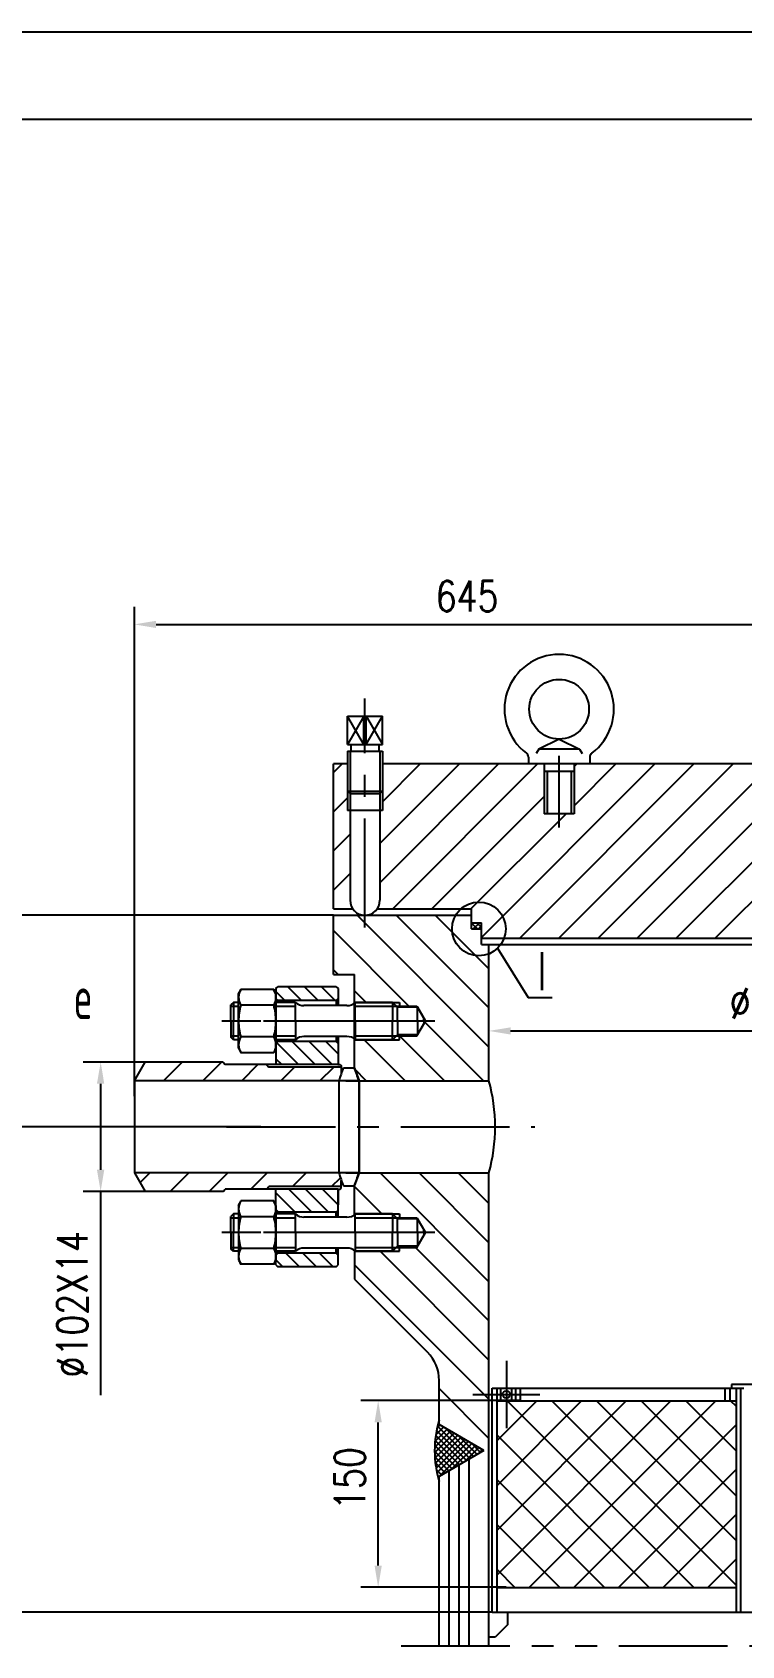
# Model space of a CAD drawing. Header units: millimetres. Extents: x -175 to 3983, y -70 to 5817.
# Drawn here: x 540 to 1111, y 4521 to 5817 of the extents above; entities that cross this region are included whole.
import ezdxf

# ---------------------------------------------------------------- set-up
doc = ezdxf.new("R2010")
doc.units = ezdxf.units.MM
doc.header["$LTSCALE"] = 70
for name, pattern in [('CENTER', [2, 1.25, -0.25, 0.25, -0.25]), ('DASHED', [0.75, 0.5, -0.25]), ('PHANTOM', [2.5, 1.25, -0.25, 0.25, -0.25, 0.25, -0.25])]:
    doc.linetypes.add(name, pattern=pattern)
for name, color, linetype in [('1', 7, 'Continuous'), ('1轮廓实线层', 7, 'Continuous'), ('2细线层', 4, 'Continuous'), ('3中心线层', 1, 'CENTER'), ('4虚线层', 6, 'DASHED'), ('5剖面线层', 2, 'Continuous'), ('6文字层', 3, 'Continuous'), ('7标注层', 4, 'Continuous'), ('9双点划线层', 6, 'PHANTOM'), ('图框层', 7, 'Continuous')]:
    doc.layers.add(name, color=color, linetype=linetype)
doc.styles.add('PC_TEXTSTYLE', font='isocp.shx', dxfattribs={"width": 0.8, "bigfont": 'hzfs.shx'})
doc.styles.add('TH_GBDIM', font='romans.shx', dxfattribs={"width": 0.8, "bigfont": 'gbcbig.shx'})
doc.dimstyles.new('TH_GBDIM', dxfattribs={"dimscale": 7, "dimtxt": 3.5, "dimasz": 2.5, "dimexe": 2, "dimexo": 0, "dimgap": 1.5, "dimtad": 1, "dimdec": 1, "dimzin": 0, "dimdsep": 46, "dimtxsty": 'TH_GBDIM', "dimcen": 2.5, "dimclrd": 130, "dimclre": 130, "dimclrt": 3, "dimadec": 0, "dimazin": 0, "dimtfac": 0.714286, "dimtdec": 1, "dimtmove": 0, "dimatfit": 3, "dimfxl": 0, "dimtzin": 0, "dimlwd": -1, "dimlwe": -1, "dimarcsym": 0})

# ---------------------------------------------------------------- blocks, each defined once
blk = doc.blocks.new('*D6')
at = {"layer": '7标注层', "color": 130}
for p, q in [((782.3, 5107.7), (499.1, 5107.7)), ((513.1, 4955.2), (513.1, 5090.2)), ((723.9, 4937.7), (499.1, 4937.7))]:
    blk.add_line(p, q, dxfattribs=at)
for points in [[(510.2, 5090.2), (516, 5090.2), (513.1, 5107.7)], [(510.2, 4955.2), (516, 4955.2), (513.1, 4937.7)]]:
    blk.add_solid(points, dxfattribs=at)
at = {"layer": 'Defpoints', "color": 0}
for p in [(513.1, 5107.7), (782.3, 5107.7), (723.9, 4937.7)]:
    blk.add_point(p, dxfattribs=at)
at = {"layer": '7标注层', "color": 3, "insert": (490.3, 5012.7), "char_height": 24.5, "attachment_point": 5, "rotation": 90, "style": 'TH_GBDIM'}
blk.add_mtext('170{}{}', dxfattribs=at)
blk = doc.blocks.new('*D26')
at = {"layer": '7标注层', "color": 130}
for p, q in [((907.3, 5005.7), (907.3, 5028.7)), ((1407.3, 5005.7), (1407.3, 5028.7)), ((924.8, 5014.7), (1389.8, 5014.7))]:
    blk.add_line(p, q, dxfattribs=at)
for points in [[(924.8, 5017.6), (924.8, 5011.8), (907.3, 5014.7)], [(1389.8, 5017.6), (1389.8, 5011.8), (1407.3, 5014.7)]]:
    blk.add_solid(points, dxfattribs=at)
at = {"layer": 'Defpoints', "color": 0}
for p in [(907.3, 5005.7), (1407.3, 5014.7), (1407.3, 5005.7)]:
    blk.add_point(p, dxfattribs=at)
at = {"layer": '7标注层', "color": 3, "insert": (1157.3, 5045.6), "char_height": 24.5, "attachment_point": 5, "style": 'TH_GBDIM'}
blk.add_mtext('%%c500{}{\\H0.7143x;\\S+0.5^  0;}', dxfattribs=at)
blk = doc.blocks.new('*D49')
at = {"layer": '7标注层', "color": 130}
for p, q in [((622.3, 4962.2), (622.3, 5355.3)), ((1157.3, 5246.7), (1157.3, 5355.3)), ((639.8, 5341.3), (1139.8, 5341.3))]:
    blk.add_line(p, q, dxfattribs=at)
for points in [[(639.8, 5344.2), (639.8, 5338.4), (622.3, 5341.3)], [(1139.8, 5344.2), (1139.8, 5338.4), (1157.3, 5341.3)]]:
    blk.add_solid(points, dxfattribs=at)
at = {"layer": 'Defpoints', "color": 0}
for p in [(1157.3, 5341.3), (1157.3, 5246.7), (622.3, 4962.2)]:
    blk.add_point(p, dxfattribs=at)
at = {"layer": '7标注层', "color": 3, "insert": (889.8, 5364), "char_height": 24.5, "attachment_point": 5, "style": 'TH_GBDIM'}
blk.add_mtext('645{}{}', dxfattribs=at)
blk = doc.blocks.new('*D55')
at = {"layer": '7标注层', "color": 130}
for p, q in [((932.8, 4717.7), (804.3, 4717.7)), ((818.3, 4585.2), (818.3, 4700.2)), ((921.3, 4567.7), (804.3, 4567.7))]:
    blk.add_line(p, q, dxfattribs=at)
for points in [[(815.4, 4700.2), (821.2, 4700.2), (818.3, 4717.7)], [(815.4, 4585.2), (821.2, 4585.2), (818.3, 4567.7)]]:
    blk.add_solid(points, dxfattribs=at)
at = {"layer": 'Defpoints', "color": 0}
for p in [(818.3, 4717.7), (932.8, 4717.7), (921.3, 4567.7)]:
    blk.add_point(p, dxfattribs=at)
at = {"layer": '7标注层', "color": 3, "insert": (795.5, 4655.1), "char_height": 24.5, "attachment_point": 5, "rotation": 90, "style": 'TH_GBDIM'}
blk.add_mtext('150{}{}', dxfattribs=at)
blk = doc.blocks.new('*D61')
at = {"layer": '7标注层', "color": 130}
for p, q in [((662.3, 4989.7), (581.2, 4989.7)), ((595.2, 4972.2), (595.2, 4903.2)), ((656.5, 4885.7), (581.2, 4885.7)), ((595.2, 4885.7), (595.2, 4722.1))]:
    blk.add_line(p, q, dxfattribs=at)
for points in [[(592.2, 4972.2), (598.1, 4972.2), (595.2, 4989.7)], [(592.2, 4903.2), (598.1, 4903.2), (595.2, 4885.7)]]:
    blk.add_solid(points, dxfattribs=at)
at = {"layer": 'Defpoints', "color": 0}
for p in [(595.2, 4989.7), (662.3, 4989.7), (656.5, 4885.7)]:
    blk.add_point(p, dxfattribs=at)
at = {"layer": '7标注层', "color": 3, "insert": (572.4, 4795.1), "char_height": 24.5, "attachment_point": 5, "rotation": 90, "style": 'TH_GBDIM'}
blk.add_mtext('%%c102X14{}{}', dxfattribs=at)
blk = doc.blocks.new('*D63')
at = {"layer": '7标注层', "color": 130}
for p, q in [((513.1, 4937.7), (499.1, 4937.7)), ((513.1, 4920.2), (513.1, 4565.2)), ((907.3, 4547.7), (499.1, 4547.7))]:
    blk.add_line(p, q, dxfattribs=at)
for points in [[(510.2, 4920.2), (516, 4920.2), (513.1, 4937.7)], [(510.2, 4565.2), (516, 4565.2), (513.1, 4547.7)]]:
    blk.add_solid(points, dxfattribs=at)
at = {"layer": 'Defpoints', "color": 0}
for p in [(513.1, 4937.7), (513.1, 4547.7), (907.3, 4547.7)]:
    blk.add_point(p, dxfattribs=at)
at = {"layer": '7标注层', "color": 3, "insert": (490.3, 4699.6), "char_height": 24.5, "attachment_point": 5, "rotation": 90, "style": 'TH_GBDIM'}
blk.add_mtext('390{}{}', dxfattribs=at)

msp = doc.modelspace()

# ---------------------------------------------------------------- hatches: boundary and pattern name
at = {"layer": '5剖面线层'}
h = msp.add_hatch(dxfattribs=at)
h.set_pattern_fill('ANSI31', color=256, scale=7, style=0)
h.set_pattern_definition([(45, (128.597, 10.96), (-15.71545, 15.71545), [])])
h.paths.add_polyline_path([(1532.34, 5229.16), (1509.64, 5229.16, -0.0202427), (1507.42, 5229.16), (1505.34, 5229.16), (1502.34, 5226.16), (1502.34, 5115.66), (1505.34, 5112.66), (1532.34, 5112.66)])
h.paths.add_polyline_path([(1442.34, 5226.16), (1439.34, 5229.16), (1437.25, 5229.16, -0.0202427), (1435.03, 5229.16), (1362.9, 5229.16), (1362.9, 5189.16), (1338.9, 5189.16), (1338.9, 5229.16), (1326.2, 5229.16), (1157.34, 5229.16), (1157.34, 5089.16), (1413.34, 5089.16), (1413.34, 5096.66), (1413.34, 5101.66), (1421.34, 5101.66), (1421.34, 5112.66), (1439.34, 5112.66), (1442.34, 5115.66)])
h.paths.add_polyline_path([(1157.34, 5229.16), (975.78, 5229.16), (975.78, 5189.16), (951.78, 5189.16), (951.78, 5229.16), (939.08, 5229.16), (821.68, 5229.16), (821.68, 5207.32), (821.68, 5191.69), (819.68, 5191.69), (819.68, 5119.66, -0.1569773), (817.43, 5112.66), (893.34, 5112.66), (893.34, 5101.66), (901.34, 5101.66), (901.34, 5096.66), (901.34, 5089.16), (1157.34, 5089.16)])
h.paths.add_polyline_path([(795.68, 5191.69), (793.68, 5191.69), (793.68, 5207.32), (793.68, 5229.16), (782.34, 5229.16), (782.34, 5112.66), (797.94, 5112.66, -0.1569773), (795.68, 5119.66)])
h = msp.add_hatch(dxfattribs=at)
h.set_pattern_fill('ANSI31', color=256, scale=7, angle=90, style=0)
h.paths.add_polyline_path([(1407.34, 4709.2, -0.3116065), (1447.34, 4702.26), (1447.34, 4733.9, -0.1989124), (1456.71, 4756.53), (1522.34, 4822.16), (1522.34, 4867.96), (1522.22, 4868.16), (1498.99, 4868.16), (1494.34, 4868.16), (1494.34, 4870.56), (1481.99, 4870.56), (1481.99, 4871.16), (1476.79, 4880.16), (1477.99, 4882.23), (1481.99, 4889.16), (1482.34, 4889.76), (1494.34, 4889.76), (1494.34, 4892.16), (1522.22, 4892.16), (1522.34, 4892.36), (1522.34, 4913.66), (1521.7, 4915.41, -0.000153), (1521.68, 4915.45), (1520.7, 4918.16), (1412.34, 4918.16), (1412.34, 4908.16), (1409.34, 4908.16), (1409.34, 4875.16), (1407.34, 4875.16)])
h.paths.add_polyline_path([(1407.34, 5000.16), (1409.34, 5000.16), (1409.34, 4967.16), (1412.34, 4967.16), (1412.34, 4957.16), (1520.7, 4957.16), (1521.68, 4959.87, -0.000153), (1521.7, 4959.91), (1522.34, 4961.66), (1522.34, 4962.66), (1522.34, 4982.96), (1522.22, 4983.16), (1494.34, 4983.16), (1494.34, 4985.56), (1481.99, 4985.56), (1481.99, 4986.16), (1476.79, 4995.16), (1472.34, 4995.16), (1472.34, 4997.49), (1447.8, 5011.66), (1447.8, 5031.66), (1444.34, 5031.66), (1444.34, 5036.77), (1444.34, 5107.66), (1421.34, 5107.66), (1421.34, 5096.66), (1413.34, 5096.66), (1413.34, 5084.16), (1407.34, 5084.16)])
h.paths.add_polyline_path([(1532.34, 5107.66), (1500.34, 5107.66), (1500.34, 5036.77), (1500.34, 5031.66), (1496.87, 5031.66), (1496.87, 5011.66), (1484.92, 5004.76), (1494.34, 5004.76), (1494.34, 5007.16), (1522.22, 5007.16), (1522.34, 5007.36), (1522.34, 5030.16), (1532.34, 5030.16)])
h.paths.add_polyline_path([(877.69, 5096.66, -0.1344146), (880.7, 5107.66), (782.34, 5107.66), (782.34, 5060.16), (799.34, 5060.16), (799.34, 5037.66), (829.91, 5037.66), (835.34, 5037.66), (835.34, 5034.66), (849.34, 5034.66), (856.26, 5022.66), (854.91, 5020.32), (849.91, 5011.66), (849.34, 5010.66), (835.34, 5010.66), (835.34, 5007.66), (799.34, 5007.66), (799.34, 4984.66), (800.25, 4982.16, -0.000153), (800.27, 4982.08), (802.97, 4974.66), (907.34, 4974.66), (907.34, 5038.24), (907.34, 5076.62, -0.5311288)])
h.paths.add_polyline_path([(907.34, 4900.66), (802.97, 4900.66), (800.27, 4893.23, -0.000153), (800.25, 4893.16), (799.34, 4890.66), (799.34, 4867.66), (835.34, 4867.66), (835.34, 4864.66), (849.34, 4864.66), (856.26, 4852.66), (854.91, 4850.32), (849.34, 4840.66), (835.34, 4840.66), (835.34, 4837.66), (799.34, 4837.66), (799.34, 4815.16), (857.96, 4756.53, -0.1989124), (867.34, 4733.9), (867.34, 4698.44), (903.34, 4677.66), (907.34, 4677.66)])
h.paths.add_polyline_path([(893.34, 5096.66), (893.34, 5107.66), (880.7, 5107.66, 0.1344146), (877.69, 5096.66, 0.5311288), (907.34, 5076.62), (907.34, 5084.16), (901.34, 5084.16), (901.34, 5096.66)], flags=16)
h.paths.add_polyline_path([(1414.72, 4818), (1414.72, 4878.78), (1451.47, 4878.78), (1451.47, 4818)], flags=24)
h = msp.add_hatch(dxfattribs=at)
h.set_pattern_fill('ANSI37', color=256, style=0)
h.set_pattern_definition([(45, (128.597, 10.9602), (-2.245064, 2.245064), []), (135, (128.597, 10.9602), (-2.245064, -2.245064), [])])
h.paths.add_polyline_path([(1421.34, 5101.66), (1413.34, 5101.66), (1413.34, 5096.66), (1421.34, 5096.66)])
h.paths.add_polyline_path([(901.34, 5101.66), (893.34, 5101.66), (893.34, 5096.66), (901.34, 5096.66)])
h = msp.add_hatch(dxfattribs=at)
h.set_pattern_fill('ANSI31', color=256, scale=3, angle=-90, style=0)
h.set_pattern_definition([(315, (1240.061, 6993.898), (6.735192, 6.735192), [])])
h.paths.add_polyline_path([(784.61, 4869.16), (786.11, 4870.66), (786.11, 4887.06), (785.76, 4887.66), (736.45, 4887.66), (736.11, 4887.06), (736.11, 4870.66), (737.61, 4869.16)])
h.paths.add_polyline_path([(737.61, 4836.16), (736.11, 4834.66), (736.11, 4830.81), (736.11, 4826.66), (737.61, 4825.16), (784.61, 4825.16), (786.11, 4826.66), (786.11, 4834.66), (784.61, 4836.16)])
h.paths.add_polyline_path([(737.61, 5006.16), (736.11, 5004.66), (736.11, 4988.26), (736.45, 4987.66), (785.76, 4987.66), (786.11, 4988.26), (786.11, 5004.66), (784.61, 5006.16)])
h.paths.add_polyline_path([(784.61, 5039.16), (786.11, 5040.66), (786.11, 5048.66), (784.61, 5050.16), (737.61, 5050.16), (736.11, 5048.66), (736.11, 5040.66), (737.61, 5039.16)])
h = msp.add_hatch(dxfattribs=at)
h.set_pattern_fill('ANSI31', color=256, scale=7, style=0)
h.set_pattern_definition([(45, (0, 148.543), (-15.71545, 15.71545), [])])
h.paths.add_polyline_path([(786.72, 4974.66, -0.0121103), (788.66, 4980.65), (788.66, 4985.66), (737.61, 4985.66), (730.39, 4985.66), (728.61, 4987.66), (695.39, 4987.66), (693.6, 4989.66), (631, 4989.66), (622.34, 4974.66)])
h.paths.add_polyline_path([(622.34, 4900.66), (631, 4885.66), (693.6, 4885.66), (695.39, 4887.66), (728.61, 4887.66), (730.39, 4889.66), (788.66, 4889.66), (788.66, 4894.67, -0.0121103), (786.72, 4900.66)])
h = msp.add_hatch(dxfattribs=at)
h.set_pattern_fill('ANSI37', color=256, scale=8, style=0)
h.paths.add_polyline_path([(1400.84, 4648.2), (1400.84, 4705.32, 0.2357564), (1386.58, 4676.76, 0.2357564)])
h.paths.add_polyline_path([(1400.84, 4567.66), (1400.84, 4648.2, -0.2357564), (1386.58, 4676.76, -0.1575921), (1393.34, 4697.67), (1393.34, 4717.66), (1208.34, 4717.66), (1208.34, 4567.66)])
h.paths.add_polyline_path([(1106.34, 4567.66), (1106.34, 4717.66), (913.84, 4717.66), (913.84, 4567.66)])
h = msp.add_hatch(dxfattribs=at)
h.set_pattern_fill('ANSI37', color=256, style=0)
h.paths.add_polyline_path([(867.34, 4698.44), (867.34, 4702.26, 0.1476914), (867.34, 4652.71), (867.34, 4656.87), (903.34, 4677.66)])

# ---------------------------------------------------------------- linework, layer by layer
for p, q in [((793.68, 5244.87), (793.68, 5267.54)), ((806.68, 5267.54), (793.68, 5244.87)), ((806.68, 5244.87), (793.68, 5267.54)), ((806.68, 5244.87), (806.68, 5267.54)), ((808.68, 5244.87), (808.68, 5267.54)), ((808.68, 5244.87), (821.68, 5267.54)), ((808.68, 5267.54), (821.68, 5244.87)), ((821.68, 5244.87), (821.68, 5267.54)), ((782.34, 5112.66), (782.34, 5229.16)), ((793.68, 5229.16), (782.34, 5229.16)), ((1157.34, 5229.16), (821.68, 5229.16)), ((782.34, 5112.66), (797.94, 5112.66)), ((782.34, 5060.16), (782.34, 5107.66)), ((782.34, 5107.66), (893.34, 5107.66)), ((817.43, 5112.66), (893.34, 5112.66)), ((893.34, 5096.66), (893.34, 5112.66)), ((893.34, 5101.66), (901.34, 5101.66)), ((893.34, 5096.66), (901.34, 5096.66)), ((901.34, 5096.66), (901.34, 5101.66)), ((901.34, 5084.16), (901.34, 5096.66)), ((901.34, 5089.16), (1157.34, 5089.16)), ((901.34, 5084.16), (1157.34, 5084.16)), ((907.34, 4974.66), (907.34, 5084.16)), ((914.27, 5081.11), (938.87, 5041.48)), ((782.34, 5060.16), (799.34, 5060.16)), ((799.34, 4984.58), (799.34, 5060.16)), ((736.11, 5048.66), (737.61, 5050.16)), ((736.11, 5048.66), (736.11, 4987.66)), ((784.61, 5050.16), (737.61, 5050.16)), ((784.61, 5050.16), (786.11, 5048.66)), ((786.11, 5048.66), (786.11, 5035.06)), ((701.91, 5037.66), (699.91, 5035.66)), ((699.91, 5022.66), (699.91, 5035.66)), ((701.91, 5037.66), (701.91, 5022.66)), ((706.11, 5037.66), (701.91, 5037.66)), ((737.61, 5039.16), (736.11, 5040.66)), ((751.91, 5037.66), (736.11, 5037.66)), ((784.61, 5039.16), (737.61, 5039.16)), ((737.61, 5039.16), (737.61, 5037.66)), ((751.91, 5022.66), (751.91, 5037.66)), ((793.19, 5035.06), (758.64, 5035.06)), ((784.61, 5039.16), (786.11, 5040.66)), ((784.61, 5039.16), (784.61, 5035.06)), ((799.37, 5037.2), (799.34, 5037.26)), ((799.91, 5022.66), (799.91, 5037.66)), ((829.91, 5037.66), (799.91, 5037.66)), ((833.91, 5033.66), (829.91, 5037.66)), ((829.91, 5037.66), (829.91, 5022.66)), ((832.91, 5034.66), (849.34, 5034.66)), ((849.91, 5033.66), (833.91, 5033.66)), ((833.91, 5022.66), (833.91, 5033.66)), ((835.34, 5037.66), (835.34, 5033.66)), ((849.34, 5034.66), (849.34, 5033.66)), ((849.34, 5034.66), (856.26, 5022.66)), ((849.91, 5033.66), (854.91, 5025)), ((849.91, 5022.66), (849.91, 5033.66)), ((907.34, 4974.66), (907.34, 5038.24)), ((938.87, 5041.48), (958.08, 5041.48)), ((699.91, 5022.66), (699.91, 5009.66)), ((701.91, 5007.66), (701.91, 5022.66)), ((751.91, 5022.66), (751.91, 5007.66)), ((799.91, 5022.66), (799.91, 5007.66)), ((829.91, 5007.66), (829.91, 5022.66)), ((833.91, 5022.66), (833.91, 5011.66)), ((849.34, 5010.66), (856.26, 5022.66)), ((849.91, 5022.66), (849.91, 5011.66)), ((849.91, 5011.66), (854.91, 5020.32)), ((854.91, 5022.66), (854.91, 5025)), ((854.91, 5022.66), (854.91, 5020.32)), ((701.91, 5007.66), (699.91, 5009.66)), ((706.11, 5007.66), (701.91, 5007.66)), ((751.91, 5007.66), (736.11, 5007.66)), ((737.61, 5006.16), (736.11, 5004.66)), ((737.61, 5007.66), (737.61, 5006.16)), ((784.61, 5006.16), (737.61, 5006.16)), ((793.19, 5010.26), (758.64, 5010.26)), ((784.61, 5010.26), (784.61, 5006.16)), ((784.61, 5006.16), (786.11, 5004.66)), ((786.11, 5010.26), (786.11, 4987.66)), ((799.37, 5008.12), (799.34, 5008.06)), ((829.91, 5007.66), (799.91, 5007.66)), ((833.91, 5011.66), (829.91, 5007.66)), ((832.91, 5010.66), (849.34, 5010.66)), ((849.91, 5011.66), (833.91, 5011.66)), ((835.34, 5007.66), (835.34, 5011.66)), ((849.34, 5010.66), (849.34, 5011.66)), ((622.34, 4974.66), (631, 4989.66)), ((693.6, 4989.66), (631, 4989.66)), ((693.6, 4989.66), (695.39, 4987.66)), ((736.45, 4987.66), (695.39, 4987.66)), ((728.61, 4987.66), (730.39, 4985.66)), ((736.11, 4987.66), (736.11, 4988.26)), ((736.45, 4987.66), (736.11, 4988.26)), ((785.76, 4987.66), (736.45, 4987.66)), ((785.76, 4987.66), (786.11, 4988.26)), ((785.76, 4987.66), (787.86, 4987.66)), ((787.86, 4987.66), (788.66, 4986.8)), ((788.66, 4986.8), (788.66, 4980.65)), ((790.33, 4985.16), (799.11, 4985.16)), ((799.34, 4984.66), (802.97, 4974.66)), ((622.34, 4974.66), (622.34, 4900.66)), ((786.72, 4974.66), (622.34, 4974.66)), ((786.72, 4974.66), (786.72, 4900.66)), ((802.72, 4974.66), (786.72, 4974.66)), ((792.34, 4974.66), (907.34, 4974.66)), ((802.72, 4974.66), (802.72, 4900.66)), ((802.72, 4974.66), (802.72, 4900.66)), ((802.97, 4974.66), (802.97, 4900.66)), ((622.34, 4900.66), (631, 4885.66)), ((786.72, 4900.66), (622.34, 4900.66)), ((802.72, 4900.66), (786.72, 4900.66)), ((792.34, 4900.66), (907.34, 4900.66)), ((802.97, 4900.66), (799.34, 4890.66)), ((907.34, 4520.78), (907.34, 4900.66)), ((693.6, 4885.66), (695.39, 4887.66)), ((736.45, 4887.66), (695.39, 4887.66)), ((728.61, 4887.66), (730.39, 4889.66)), ((736.45, 4887.66), (736.11, 4887.06)), ((736.11, 4826.66), (736.11, 4887.66)), ((736.45, 4887.66), (736.11, 4887.06)), ((785.76, 4887.66), (786.11, 4887.06)), ((785.76, 4887.66), (787.86, 4887.66)), ((785.76, 4887.66), (786.11, 4887.06)), ((786.11, 4887.66), (786.11, 4875.01)), ((786.11, 4865.06), (786.11, 4887.66)), ((787.86, 4887.66), (788.66, 4888.52)), ((788.66, 4888.52), (788.66, 4894.67)), ((790.33, 4890.16), (799.11, 4890.16)), ((799.34, 4867.17), (799.34, 4890.74)), ((693.6, 4885.66), (631, 4885.66)), ((701.91, 4867.66), (699.91, 4865.66)), ((699.91, 4852.66), (699.91, 4865.66)), ((706.11, 4867.66), (701.91, 4867.66)), ((701.91, 4867.66), (701.91, 4852.66)), ((737.61, 4869.16), (736.11, 4870.66)), ((751.91, 4867.66), (736.11, 4867.66)), ((784.61, 4869.16), (737.61, 4869.16)), ((737.61, 4867.66), (737.61, 4869.16)), ((751.91, 4852.66), (751.91, 4867.66)), ((793.19, 4865.06), (758.64, 4865.06)), ((784.61, 4869.16), (786.11, 4870.66)), ((784.61, 4865.06), (784.61, 4869.16)), ((799.37, 4867.2), (799.34, 4867.26)), ((829.91, 4867.66), (799.91, 4867.66)), ((799.91, 4852.66), (799.91, 4867.66)), ((833.91, 4863.66), (829.91, 4867.66)), ((829.91, 4867.66), (829.91, 4852.66)), ((832.91, 4864.66), (849.34, 4864.66)), ((833.91, 4852.66), (833.91, 4863.66)), ((849.91, 4863.66), (833.91, 4863.66)), ((835.34, 4867.66), (835.34, 4863.66)), ((849.34, 4864.66), (856.26, 4852.66)), ((849.34, 4864.66), (849.34, 4863.66)), ((849.91, 4863.66), (854.91, 4855)), ((849.91, 4852.66), (849.91, 4863.66)), ((699.91, 4852.66), (699.91, 4839.66)), ((701.91, 4837.66), (701.91, 4852.66)), ((751.91, 4852.66), (751.91, 4837.66)), ((799.91, 4852.66), (799.91, 4837.66)), ((829.91, 4837.66), (829.91, 4852.66)), ((833.91, 4852.66), (833.91, 4841.66)), ((849.34, 4840.66), (856.26, 4852.66)), ((849.91, 4852.66), (849.91, 4841.66)), ((849.91, 4841.66), (854.91, 4850.32)), ((854.91, 4852.66), (854.91, 4855)), ((854.91, 4852.66), (854.91, 4850.32)), ((701.91, 4837.66), (699.91, 4839.66)), ((706.11, 4837.66), (701.91, 4837.66)), ((751.91, 4837.66), (736.11, 4837.66)), ((737.61, 4836.16), (736.11, 4834.66)), ((737.61, 4836.16), (737.61, 4837.66)), ((784.61, 4836.16), (737.61, 4836.16)), ((793.19, 4840.26), (758.64, 4840.26)), ((784.61, 4836.16), (784.61, 4840.26)), ((784.61, 4836.16), (786.11, 4834.66)), ((786.11, 4826.66), (786.11, 4840.26)), ((799.34, 4838.14), (799.34, 4815.16)), ((799.37, 4838.12), (799.34, 4838.06)), ((829.91, 4837.66), (799.91, 4837.66)), ((833.91, 4841.66), (829.91, 4837.66)), ((832.91, 4840.66), (849.34, 4840.66)), ((849.91, 4841.66), (833.91, 4841.66)), ((835.34, 4837.66), (835.34, 4841.66)), ((849.34, 4840.66), (849.34, 4841.66)), ((736.11, 4826.66), (737.61, 4825.16)), ((784.61, 4825.16), (737.61, 4825.16)), ((784.61, 4825.16), (786.11, 4826.66)), ((799.34, 4815.16), (857.96, 4756.53)), ((867.34, 4698.44), (867.34, 4733.9)), ((1102.34, 4730.66), (1102.34, 4727.66)), ((1141.34, 4730.66), (1102.34, 4730.66)), ((903.34, 4677.66), (867.34, 4698.44)), ((903.34, 4677.66), (867.34, 4656.87)), ((891.34, 4520.78), (891.34, 4670.73)), ((867.34, 4520.78), (867.34, 4656.87)), ((875.34, 4520.78), (875.34, 4661.49)), ((883.34, 4520.78), (883.34, 4666.11))]:
    msp.add_line(p, q)
msp.add_circle((899.28, 5096.66), 21.6)
for centre, radius, start, end in [((758.64, 5045.06), 10, 227.73142, 270), ((793.19, 5045.06), 10, 270, 312.26858), ((758.64, 5000.26), 10, 90, 132.26858), ((793.19, 5000.26), 10, 47.73142, 90), ((911.35, 4937.66), 130, 158.56875, 163.46414), ((678.1, 4937.66), 130, 16.53586, 21.43125), ((678.1, 4937.66), 130, 16.53586, 21.43125), ((773.51, 4937.66), 138.84, 344.54449, 15.45551), ((911.35, 4937.66), 130, 196.53586, 201.43125), ((678.1, 4937.66), 130, 338.56875, 343.46414), ((678.1, 4937.66), 130, 338.56875, 343.46414), ((758.64, 4875.06), 10, 227.73142, 270), ((793.19, 4875.06), 10, 270, 312.26858), ((758.64, 4830.26), 10, 90, 132.26858), ((793.19, 4830.26), 10, 47.73142, 90), ((835.34, 4733.9), 32, 360, 45), ((949.38, 4677.48), 85.7, 163.19728, 196.80272)]:
    msp.add_arc(centre, radius, start, end)
at = {"layer": '1'}
msp.add_line((922.34, 4547.66), (922.34, 4537.66), dxfattribs=at)
at = {"layer": '1轮廓实线层'}
for p, q in [((793.68, 5267.54), (821.68, 5267.54)), ((793.68, 5244.87), (821.68, 5244.87)), ((793.68, 5239.54), (821.68, 5239.54)), ((793.68, 5239.54), (793.68, 5207.32)), ((796.35, 5244.87), (796.35, 5239.54)), ((819.02, 5239.54), (819.02, 5244.87)), ((821.68, 5239.54), (821.68, 5207.32)), ((947.33, 5241.15), (945.35, 5237.59)), ((963.78, 5249.16), (947.33, 5241.15)), ((980.23, 5241.15), (947.33, 5241.15)), ((963.78, 5249.16), (980.23, 5241.15)), ((980.23, 5241.15), (982.2, 5237.59)), ((939.08, 5234.71), (939.08, 5229.16)), ((988.48, 5229.16), (939.08, 5229.16)), ((951.78, 5229.16), (951.78, 5189.16)), ((975.78, 5229.16), (975.78, 5189.16)), ((988.48, 5234.71), (988.48, 5229.16)), ((975.78, 5223.16), (951.78, 5223.16)), ((793.68, 5207.32), (821.68, 5207.32)), ((793.68, 5207.32), (795.68, 5205.32)), ((795.68, 5205.32), (795.68, 5119.66)), ((795.68, 5205.32), (819.68, 5205.32)), ((819.68, 5205.32), (821.68, 5207.32)), ((819.68, 5205.32), (819.68, 5119.66)), ((975.78, 5189.16), (951.78, 5189.16)), ((706.11, 5044.51), (708.17, 5048.08)), ((706.11, 5000.81), (706.11, 5044.51)), ((734.32, 5048.08), (707.9, 5048.08)), ((736.11, 5044.51), (734.05, 5048.08)), ((736.11, 5000.81), (736.11, 5044.51)), ((734.32, 5035.37), (707.9, 5035.37)), ((734.32, 5009.95), (707.9, 5009.95)), ((706.11, 5000.81), (708.17, 4997.23)), ((734.32, 4997.23), (707.9, 4997.23)), ((736.11, 5000.81), (734.05, 4997.23)), ((706.11, 4874.51), (708.17, 4878.08)), ((706.11, 4874.51), (706.11, 4830.81)), ((734.32, 4878.08), (707.9, 4878.08)), ((736.11, 4874.51), (734.05, 4878.08)), ((736.11, 4874.51), (736.11, 4830.81)), ((734.32, 4865.37), (707.9, 4865.37)), ((734.32, 4839.95), (707.9, 4839.95)), ((706.11, 4830.81), (708.17, 4827.23)), ((734.32, 4827.23), (707.9, 4827.23)), ((736.11, 4830.81), (734.05, 4827.23)), ((909.84, 4727.66), (1112.34, 4727.66)), ((909.84, 4547.66), (909.84, 4727.66)), ((913.84, 4547.66), (913.84, 4727.66)), ((916.84, 4717.66), (916.84, 4727.66)), ((928.84, 4717.66), (928.84, 4727.66)), ((932.84, 4717.66), (932.84, 4727.66)), ((1097.34, 4717.66), (1097.34, 4727.66)), ((1101.34, 4717.66), (1101.34, 4727.66)), ((1106.34, 4547.66), (1106.34, 4727.66)), ((1109.84, 4547.66), (1109.84, 4727.66)), ((913.84, 4717.66), (1106.34, 4717.66)), ((913.84, 4567.66), (1106.34, 4567.66)), ((909.84, 4547.66), (907.34, 4547.66)), ((909.84, 4547.66), (1141.34, 4547.66)), ((922.34, 4537.66), (912.34, 4527.66)), ((912.34, 4527.66), (907.34, 4527.66))]:
    msp.add_line(p, q, dxfattribs=at)
at = {"layer": '1轮廓实线层', "ltscale": 0.25}
msp.add_line((821.68, 5191.69), (793.68, 5191.69), dxfattribs=at)
at = {"layer": '1轮廓实线层'}
for centre, radius in [((963.78, 5273.16), 24), ((921.34, 4722.66), 3)]:
    msp.add_circle(centre, radius, dxfattribs=at)
for centre, radius, start, end in [((963.78, 5273.16), 44, 306.69207, 233.30793), ((935.12, 5234.71), 3.95, 0, 53.30793), ((992.43, 5234.71), 3.95, 126.69207, 180), ((807.68, 5119.66), 12, 180, 0), ((718.28, 5041.73), 12.17, 148.51082, 211.48918), ((723.94, 5041.73), 12.17, 328.51082, 31.48918), ((752.1, 5022.66), 45.99, 163.95249, 180), ((690.12, 5022.66), 45.99, 0, 16.04751), ((752.1, 5022.66), 45.99, 180, 196.04751), ((690.12, 5022.66), 45.99, 343.95249, 0), ((718.28, 5003.59), 12.17, 148.51082, 211.48918), ((723.94, 5003.59), 12.17, 328.51082, 31.48918), ((718.28, 4871.73), 12.17, 148.51082, 211.48918), ((723.94, 4871.73), 12.17, 328.51082, 31.48918), ((752.1, 4852.66), 45.99, 163.95249, 180), ((690.12, 4852.66), 45.99, 0, 16.04751), ((752.1, 4852.66), 45.99, 180, 196.04751), ((690.12, 4852.66), 45.99, 343.95249, 0), ((718.28, 4833.59), 12.17, 148.51082, 211.48918), ((723.94, 4833.59), 12.17, 328.51082, 31.48918)]:
    msp.add_arc(centre, radius, start, end, dxfattribs=at)
at = {"layer": '2细线层'}
for p, q in [((3983, 5817), (-175, 5817)), ((795.68, 5239.54), (795.68, 5205.32)), ((819.68, 5239.54), (819.68, 5205.32)), ((954.18, 5223.16), (954.18, 5189.16)), ((973.38, 5223.16), (973.38, 5189.16)), ((793.68, 5207.32), (793.68, 5191.69)), ((821.68, 5207.32), (821.68, 5191.69)), ((699.91, 5034.66), (706.11, 5034.66)), ((736.11, 5034.66), (751.91, 5034.66)), ((799.34, 5037.66), (835.34, 5037.66)), ((799.91, 5034.66), (832.91, 5034.66)), ((854.91, 5025), (856.26, 5022.66)), ((854.91, 5020.32), (856.26, 5022.66)), ((699.91, 5010.66), (706.11, 5010.66)), ((736.11, 5010.66), (751.91, 5010.66)), ((799.34, 5007.66), (835.34, 5007.66)), ((799.91, 5010.66), (832.91, 5010.66)), ((737.61, 4985.66), (730.39, 4985.66)), ((788.66, 4985.66), (737.61, 4985.66)), ((788.66, 4889.66), (730.39, 4889.66)), ((785.76, 4887.66), (736.45, 4887.66)), ((699.91, 4864.66), (706.11, 4864.66)), ((736.11, 4864.66), (751.91, 4864.66)), ((799.34, 4867.66), (835.34, 4867.66)), ((799.91, 4864.66), (832.91, 4864.66)), ((854.91, 4855), (856.26, 4852.66)), ((854.91, 4850.32), (856.26, 4852.66)), ((699.91, 4840.66), (706.11, 4840.66)), ((736.11, 4840.66), (751.91, 4840.66)), ((799.34, 4837.66), (835.34, 4837.66)), ((799.91, 4840.66), (832.91, 4840.66))]:
    msp.add_line(p, q, dxfattribs=at)
at = {"layer": '3中心线层'}
for p, q in [((807.68, 5097.82), (807.68, 5281.9)), ((963.78, 5178.13), (963.78, 5235.82)), ((863.97, 5022.66), (692.64, 5022.66)), ((795.49, 5022.66), (726.04, 5022.66)), ((696.4, 4937.66), (944.18, 4937.66)), ((863.97, 4852.66), (692.64, 4852.66)), ((795.49, 4852.66), (726.04, 4852.66)), ((921.34, 4749.66), (921.34, 4695.66)), ((894.34, 4722.66), (948.34, 4722.66))]:
    msp.add_line(p, q, dxfattribs=at)
at = {"layer": '4虚线层'}
msp.add_line((925.84, 4717.66), (925.84, 4727.66), dxfattribs=at)
at = {"layer": '9双点划线层'}
msp.add_line((836.75, 4520.78), (1477.92, 4520.78), dxfattribs=at)
at = {"layer": '图框层'}
msp.add_line((3913, 5747), (0, 5747), dxfattribs=at)

# ---------------------------------------------------------------- texts
at = {"layer": '6文字层', "style": 'PC_TEXTSTYLE', "width": 0.667}
for s, p in [('Ⅰ', (938.39, 5043.98)), ('e', (573.45, 5024.22))]:
    msp.add_text(s, height=35, dxfattribs=at).set_placement(p)

# ---------------------------------------------------------------- dimensions: what is measured, and where the dimension line sits
at = {"layer": '7标注层'}
dim = msp.add_linear_dim(base=(1157.34, 5341.28), p1=(622.34, 4962.2), p2=(1157.34, 5246.65), text='645{}{}', dimstyle='TH_GBDIM', override={"dimgap": 1.5, "dimtad": 1, "dimjust": 0, "dimdec": 0, "dimlfac": 1, "dimse1": 0, "dimse2": 0, "dimsd1": 0, "dimsd2": 0}, dxfattribs=at)
dim.commit()
dim.dimension.update_dxf_attribs({"geometry": '*D49', "text_midpoint": (889.84, 5364.03)})
for base, p1, p2, angle, text, picture, middle in [((513.08, 5107.66), (723.92, 4937.66), (782.34, 5107.66), 90, '<>{}{}', '*D6', (513.08, 5012.72)), ((1407.34, 5014.72), (907.34, 5005.65), (1407.34, 5005.65), 180, '%%c<>{}{\\H0.7143x;\\S+0.5^  0;}', '*D26', (1157.34, 5014.72)), ((595.16, 4989.66), (656.47, 4885.66), (662.3, 4989.66), 90, '%%c102X14{}{}', '*D61', (595.16, 4795.12)), ((513.08, 4547.66), (513.08, 4937.66), (907.34, 4547.66), 90, '<>{}{}', '*D63', (513.08, 4699.64)), ((818.29, 4717.66), (921.33, 4567.66), (932.84, 4717.66), 90, '<>{}{}', '*D55', (818.29, 4655.14))]:
    dim = msp.add_linear_dim(base=base, p1=p1, p2=p2, angle=angle, text=text, dimstyle='TH_GBDIM', override={"dimgap": 1.5, "dimtad": 1, "dimdec": 0, "dimlfac": 1, "dimse1": 0, "dimse2": 0, "dimsd1": 0, "dimsd2": 0}, dxfattribs=at)
    dim.commit()
    dim.dimension.update_dxf_attribs({"geometry": picture, "text_midpoint": middle, "dimtype": 160})

doc.saveas('drawing.dxf')
